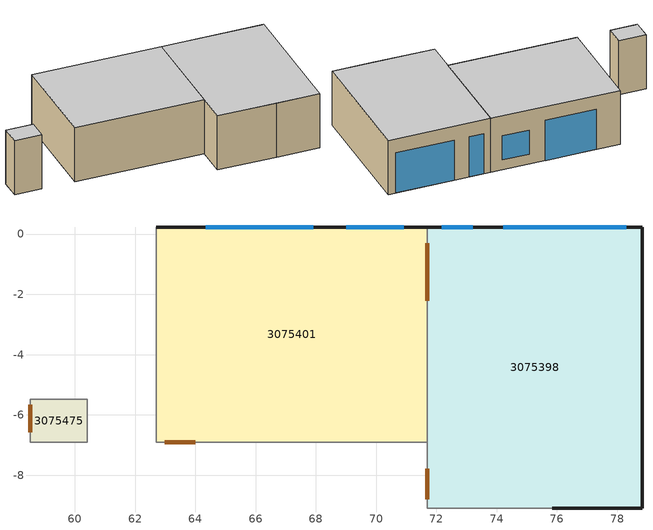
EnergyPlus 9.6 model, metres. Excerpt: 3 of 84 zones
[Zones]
3075401
 floor ground (7595720): 71.7,0.23 71.7,-6.9 62.7,-6.9 62.7,0.23 z46.64
 wall outside (7491882): 71.7,0.23 62.7,0.23 z46.64:50.68
 wall to 3075398 (7514533_Adjacent): 71.7,-6.9 71.7,0.23 z46.64:50.68
 wall to 3075364 (7515037): 62.7,-6.9 71.7,-6.9 z46.64:50.68
 wall to 3075375 (7515233): 62.7,0.23 62.7,-6.9 z46.64:50.68
 window (7537627): 67.92,0.23 64.35,0.23 z46.66:49.66
 window (7537741): 70.91,0.23 69.01,0.23 z47.4:49.2
 door inside (7559049): 71.7,-2.21 71.7,-0.3 z46.65:48.76
 door inside (7559370): 62.99,-6.9 64,-6.9 z46.65:48.76
 ceiling to 3075620 (7600772): 71.7,-6.9 71.7,0.23 62.7,0.23 62.7,-6.9 z50.68
3075398
 floor ground (7595720): 78.83,0.23 78.83,-9.09 71.7,-9.09 71.7,0.23 z46.64
 wall outside (7491699): 75.83,-9.09 78.83,-9.09 z46.64:50.68
 wall outside (7491806): 78.83,-9.09 78.83,0.23 z46.64:50.68
 wall outside (7491882): 78.83,0.23 71.7,0.23 z46.64:50.68
 wall to 3075364 (7514227): 71.7,-9.09 75.83,-9.09 z46.64:50.68
 wall to 3075364 (7514533): 71.7,-6.9 71.7,-9.09 z46.64:50.68
 window (7538308): 78.3,0.23 74.22,0.23 z46.66:49.66
 window (7538232): 73.2,0.23 72.18,0.23 z46.66:49.66
 door inside (7559431): 71.7,-7.79 71.7,-8.8 z46.65:48.76
 ceiling to 3075618 (7600772): 78.83,-9.09 78.83,0.23 71.7,0.23 71.7,-9.09 z50.68
3075475
 floor ground (7595720): 60.41,-5.49 60.41,-6.9 58.52,-6.9 58.52,-5.49 z46.64
 wall to 3075364 (7515393): 58.52,-6.9 60.41,-6.9 z46.64:50.68
 wall to 3075375 (7557749): 60.41,-6.9 60.41,-5.49 z46.64:50.68
 wall to 3075472 (7557750_Adjacent): 58.52,-5.49 58.52,-6.9 z46.64:50.68
 wall to 3075651 (7557751_Adjacent): 60.41,-5.49 58.52,-5.49 z46.64:50.68
 door inside (7558647): 58.52,-5.66 58.52,-6.57 z46.65:48.76
 ceiling to 3075660 (7600772): 60.41,-6.9 60.41,-5.49 58.52,-5.49 58.52,-6.9 z50.68
[Schedule:Compact]
3075338_L: Through: 08/31, For: AllDays, Until: 24:00, 0, Through: 09/01, For: AllDays, Until: 07:30, 0, Until: 08:00, 1, Until: 08:30, 1, Until: 09:00, 1, Until: 09:30, 1, Until: 10:00, 1, Until: 10:30, 1, Until: 11:00, 1, Until: 11:30, 0, Until: 12:00, 0, Until: 12:30, 1, Until: 13:00, 1, Until: 13:30, 1, Until: 14:00, 0, Until: 14:30, 1, Until: 15:00, 1, Until: 15:30, 1, Until: 16:00, 0, Until: 16:30, 0, Until: 17:00, 0, Until: 17:30, 0, Until: 24:00, 0, Through: 09/02, For: AllDays, Until: 07:30, 0, Until: 08:00, 1, Until: 08:30, 1, Until: 09:00, 1, Until: 09:30, 1, Until: 10:00, 1, Until: 10:30, 0, Until: 11:00, 0, Until: 11:30, 0, Until: 12:00, 0, Until: 12:30, 0, Until: 13:00, 0, Until: 13:30, 0, Until: 14:00, 1, Until: 14:30, 1, Until: 15:00, 1, Until: 15:30, 0, Until: 16:00, 0, Until: 16:30, 0, Until: 17:00, 1, Until: 17:30, 1, Until: 24:00, 0, Through: 09/03, For: AllDays, Until: 07:30, 0, Until: 08:00, 1, Until: 08:30, 1, Until: 09:00, 1, Until: 09:30, 0, Until: 10:00, 1, Until: 10:30, 1, Until: 11:00, 1, Until: 11:30, 1, Until: 12:00, 1, Until: 12:30, 1, Until: 13:00, 0, Until: 13:30, 1, Until: 14:00, 1, Until: 14:30, 1, Until: 15:00, 1, Until: 15:30, 1, Until: 16:00, 0, Until: 16:30, 0, Until: 17:00, 0, Until: 17:30, 0, Until: 24:00, 0, Through: 09/04, For: AllDays, Until: 07:30, 0, Until: 08:00, 1, Until: 08:30, 1, Until: 09:00, 1, Until: 09:30, 1, Until: 10:00, 1, Until: 10:30, 1, Until: 11:00, 0, Until: 11:30, 1, Until: 12:00, 1, Until: 12:30, 1, Until: 13:00, 1, Until: 13:30, 1, Until: 14:00, 1, Until: 14:30, 1, Until: 15:00, 0, Until: 15:30, 0, Until: 16:00, 0, Until: 16:30, 0, Until: 17:00, 0, Until: 17:30, 0, Until: 24:00, 0, Through: 09/05, For: AllDays, Until: 07:30, 0, Until: 08:00, 0, Until: 08:30, 0, Until: 09:00, 0, Until: 09:30, 0, Until: 10:00, 0, Until: 10:30, 0, Until: 11:00, 0, Until: 11:30, 0, Until: 12:00, 0, Until: 12:30, 0, Until: 13:00, 0, Until: 13:30, 0, Until: 14:00, 0, Until: 14:30, 0, Until: 15:00, 0, Until: 15:30, 0, Until: 16:00, 0, Until: 16:30, 0, Until: 17:00, 0, Until: 17:30, 0, Until: 24:00, 0, Through: 09/06, For: AllDays, Until: 07:30, 0, Until: 08:00, 0, Until: 08:30, 0, Until: 09:00, 0, Until: 09:30, 0, Until: 10:00, 0, Until: 10:30, 0, Until: 11:00, 0, Until: 11:30, 0, Until: 12:00, 0, Until: 12:30, 0, Until: 13:00, 0, Until: 13:30, 0, Until: 14:00, 0, Until: 14:30, 0, Until: 15:00, 0, Until: 15:30, 0, Until: 16:00, 0, Until: 16:30, 0, Until: 17:00, 0, Until: 17:30, 0, Until: 24:00, 0, Through: 09/07, For: AllDays, Until: 07:30, 0, Until: 08:00, 1, Until: 08:30, 1, Until: 09:00, 1, Until: 09:30, 1, Until: 10:00, 1, Until: 10:30, 0, Until: 11:00, 0, Until: 11:30, 1, Until: 12:00, 1, Until: 12:30, 1, Until: 13:00, 1, Until: 13:30, 1, Until: 14:00, 1, Until: 14:30, 1, Until: 15:00, 1, Until: 15:30, 1, Until: 16:00, 0, Until: 16:30, 0, Until: 17:00, 0, Until: 17:30, 0, Until: 24:00, 0, Through: 09/08, For: AllDays, Until: 07:30, 0, Until: 08:00, 1, Until: 08:30, 1, Until: 09:00, 1, Until: 09:30, 0, Until: 10:00, 1, Until: 10:30, 1, Until: 11:00, 1, Until: 11:30, 1, Until: 12:00, 0, Until: 12:30, 1, Until: 13:00, 1, Until: 13:30, 1, Until: 14:00, 0, Until: 14:30, 1, Until: 15:00, 1, Until: 15:30, 0, Until: 16:00, 0, Until: 16:30, 0, Until: 17:00, 0, Until: 17:30, 0, Until: 24:00, 0, Through: 09/09, For: AllDays, Until: 07:30, 0, Until: 08:00, 1, Until: 08:30, 1, Until: 09:00, 1, Until: 09:30, 0, Until: 10:00, 0, Until: 10:30, 1, Until: 11:00, 1, Until: 11:30, 1, Until: 12:00, 1, Until: 12:30, 0, Until: 13:00, 0, Until: 13:30, 1, Until: 14:00, 1, Until: 14:30, 0, Until: 15:00, 0, Until: 15:30, 0, Until: 16:00, 1, Until: 16:30, 1, Until: 17:00, 0, Until: 17:30, 0, Until: 24:00, 0, Through: 09/10, For: AllDays, Until: 07:30, 0, Until: 08:00, 0, Until: 08:30, 1, Until: 09:00, 1, Until: 09:30, 0, Until: 10:00, 0, Until: 10:30, 0, Until: 11:00, 0, Until: 11:30, 0, Until: 12:00, 0, Until: 12:30, 0, Until: 13:00, 0, Until: 13:30, 0, Until: 14:00, 0, Until: 14:30, 0, Until: 15:00, 0, Until: 15:30, 0, Until: 16:00, 0, Until: 16:30, 0, Until: 17:00, 0, Until: 17:30, 0, Until: 24:00, 0, Through: 09/11, For: AllDays, Until: 07:30, 0, Until: 08:00, 1, Until: 08:30, 1, Until: 09:00, 1, Until: 09:30, 0, Until: 10:00, 1, Until: 10:30, 1, Until: 11:00, 1, Until: 11:30, 0, Until: 12:00, 0, Until: 12:30, 1, Until: 13:00, 1, Until: 13:30, 0, Until: 14:00, 0, Until: 14:30, 0, Until: 15:00, 0, Until: 15:30, 0, Until: 16:00, 0, Until: 16:30, 0, Until: 17:00, 0, Until: 17:30, 0, Until: 24:00, 0, Through: 09/12, For: AllDays, Until: 07:30, 0, Until: 08:00, 0, Until: 08:30, 0, Until: 09:00, 0, Until: 09:30, 0, Until: 10:00, 0, Until: 10:30, 0, Until: 11:00, 0, Until: 11:30, 0, Until: 12:00, 0, Until: 12:30, 0, Until: 13:00, 0, Until: 13:30, 0, Until: 14:00, 0, Until: 14:30, 0, Until: 15:00, 0, Until: 15:30, 0, Until: 16:00, 0, Until: 16:30, 0, Until: 17:00, 0, Until: 17:30, 0, Until: 24:00, 0, Through: 09/13, For: AllDays, Until: 07:30, 0, Until: 08:00, 0, Until: 08:30, 0, Until: 09:00, 0, Until: 09:30, 0, Until: 10:00, 0, Until: 10:30, 0, Until: 11:00, 0, Until: 11:30, 0, Until: 12:00, 0, Until: 12:30, 0, Until: 13:00, 0, Until: 13:30, 0, Until: 14:00, 0, Until: 14:30, 0, Until: 15:00, 0, Until: 15:30, 0, Until: 16:00, 0, Until: 16:30, 0, Until: 17:00, 0, Until: 17:30, 0, Until: 24:00, 0, Through: 09/14, For: AllDays, Until: 07:30, 0, Until: 08:00, 1, Until: 08:30, 1, Until: 09:00, 1, Until: 09:30, 0, Until: 10:00, 0, Until: 10:30, 0, Until: 11:00, 0, Until: 11:30, 0, Until: 12:00, 0, Until: 12:30, 1, Until: 13:00, 1, Until: 13:30, 1, Until: 14:00, 1, Until: 14:30, 1, Until: 15:00, 1, Until: 15:30, 0, Until: 16:00, 0, Until: 16:30, 0, Until: 17:00, 1, Until: 17:30, 1, Until: 24:00, 0, Through: 09/15, For: AllDays, Until: 07:30, 0, Until: 08:00, 1, Until: 08:30, 1, Until: 09:00, 1, Until: 09:30, 1, Until: 10:00, 1, Until: 10:30, 1, Until: 11:00, 0, Until: 11:30, 0, Until: 12:00, 0, Until: 12:30, 0, Until: 13:00, 0, Until: 13:30, 1, Until: 14:00, 1, Until: 14:30, 1, Until: 15:00, 1, Until: 15:30, 0, Until: 16:00, 0, Until: 16:30, 0, Until: 17:00, 1, Until: 17:30, 1, Until: 24:00, 0, Through: 09/16, For: AllDays, Until: 07:30, 0, Until: 08:00, 1, Until: 08:30, 1, Until: 09:00, 1, Until: 09:30, 1, Until: 10:00, 0, Until: 10:30, 0, Until: 11:00, 0, Until: 11:30, 1, Until: 12:00, 1, Until: 12:30, 1, Until: 13:00, 1, Until: 13:30, 1, Until: 14:00, 1, Until: 14:30, 1, Until: 15:00, 0, Until: 15:30, 0, Until: 16:00, 0, Until: 16:30, 0, Until: 17:00, 0, Until: 17:30, 0, Until: 24:00, 0, Through: 09/17, For: AllDays, Until: 07:30, 0, Until: 08:00, 1, Until: 08:30, 1, Until: 09:00, 1, Until: 09:30, 1, Until: 10:00, 0, Until: 10:30, 0, Until: 11:00, 0, Until: 11:30, 1, Until: 12:00, 1, Until: 12:30, 1, Until: 13:00, 0, Until: 13:30, 0, Until: 14:00, 1, Until: 14:30, 1, Until: 15:00, 0, Until: 15:30, 0, Until: 16:00, 0, Until: 16:30, 0, Until: 17:00, 1, Until: 17:30, 1, Until: 24:00, 0, Through: 09/18, For: AllDays, Until: 07:30, 0, Until: 08:00, 1, Until: 08:30, 1, Until: 09:00, 1, Until: 09:30, 1, Until: 10:00, 1, Until: 10:30, 1, Until: 11:00, 1, Until: 11:30, 1, Until: 12:00, 0, Until: 12:30, 0, Until: 13:00, 0, Until: 13:30, 0, Until: 14:00, 0, Until: 14:30, 0, Until: 15:00, 0, Until: 15:30, 0, Until: 16:00, 0, Until: 16:30, 0, Until: 17:00, 1, Until: 17:30, 0, Until: 24:00, 0, Through: 09/19, For: AllDays, Until: 07:30, 0, Until: 08:00, 0, Until: 08:30, 0, Until: 09:00, 0, Until: 09:30, 0, Until: 10:00, 0, Until: 10:30, 0, Until: 11:00, 0, Until: 11:30, 0, Until: 12:00, 0, Until: 12:30, 0, Until: 13:00, 0, Until: 13:30, 0, Until: 14:00, 0, Until: 14:30, 0, Until: 15:00, 0, Until: 15:30, 0, Until: 16:00, 0, Until: 16:30, 0, Until: 17:00, 0, Until: 17:30, 0, Until: 24:00, 0, Through: 09/20, For: AllDays, Until: 07:30, 0, Until: 08:00, 0, Until: 08:30, 0, Until: 09:00, 0, Until: 09:30, 0, Until: 10:00, 0, Until: 10:30, 0, Until: 11:00, 0, Until: 11:30, 0, Until: 12:00, 0, Until: 12:30, 0, Until: 13:00, 0, Until: 13:30, 0, Until: 14:00, 0, Until: 14:30, 0, Until: 15:00, 0, Until: 15:30, 0, Until: 16:00, 0, Until: 16:30, 0, Until: 17:00, 0, Until: 17:30, 0, Until: 24:00, 0, Through: 09/21, For: AllDays, Until: 07:30, 0, Until: 08:00, 1, Until: 08:30, 1, Until: 09:00, 1, Until: 09:30, 1, Until: 10:00, 1, Until: 10:30, 1, Until: 11:00, 1, Until: 11:30, 0, Until: 12:00, 0, Until: 12:30, 1, Until: 13:00, 1, Until: 13:30, 0, Until: 14:00, 0, Until: 14:30, 0, Until: 15:00, 0, Until: 15:30, 0, Until: 16:00, 0, Until: 16:30, 0, Until: 17:00, 1, Until: 17:30, 1, Until: 24:00, 0, Through: 09/22, For: AllDays, Until: 07:30, 0, Until: 08:00, 1, Until: 08:30, 1, Until: 09:00, 1, Until: 09:30, 0, Until: 10:00, 0, Until: 10:30, 1, Until: 11:00, 1, Until: 11:30, 0, Until: 12:00, 0, Until: 12:30, 1, Until: 13:00, 1, Until: 13:30, 1, Until: 14:00, 0, Until: 14:30, 0, Until: 15:00, 0, Until: 15:30, 0, Until: 16:00, 0, Until: 16:30, 0, Until: 17:00, 1, Until: 17:30, 1, Until: 24:00, 0, Through: 09/23, For: AllDays, Until: 07:30, 0, Until: 08:00, 1, Until: 08:30, 1, Until: 09:00, 1, Until: 09:30, 1, Until: 10:00, 0, Until: 10:30, 1, Until: 11:00, 1, Until: 11:30, 0, Until: 12:00, 0, Until: 12:30, 1, Until: 13:00, 1, Until: 13:30, 1, Until: 14:00, 1, Until: 14:30, 0, Until: 15:00, 0, Until: 15:30, 0, Until: 16:00, 0, Until: 16:30, 0, Until: 17:00, 0, Until: 17:30, 0, Until: 24:00, 0, Through: 09/24, For: AllDays, Until: 07:30, 0, Until: 08:00, 1, Until: 08:30, 1, Until: 09:00, 1, Until: 09:30, 1, Until: 10:00, 1, Until: 10:30, 1, Until: 11:00, 1, Until: 11:30, 1, Until: 12:00, 0, Until: 12:30, 0, Until: 13:00, 0, Until: 13:30, 1, Until: 14:00, 1, Until: 14:30, 1, Until: 15:00, 0, Until: 15:30, 0, Until: 16:00, 0, Until: 16:30, 0, Until: 17:00, 0, Until: 17:30, 0, Until: 24:00, 0, Through: 09/25, For: AllDays, Until: 07:30, 0, Until: 08:00, 1, Until: 08:30, 1, Until: 09:00, 1, Until: 09:30, 1, Until: 10:00, 1, Until: 10:30, 1, Until: 11:00, 1, Until: 11:30, 0, Until: 12:00, 0, Until: 12:30, 1, Until: 13:00, 1, Until: 13:30, 1, Until: 14:00, 0, Until: 14:30, 0, Until: 15:00, 0, Until: 15:30, 0, Until: 16:00, 0, Until: 16:30, 0, Until: 17:00, 0, Until: 17:30, 0, Until: 24:00, 0, Through: 09/26, For: AllDays, Until: 07:30, 0, Until: 08:00, 0, Until: 08:30, 0, Until: 09:00, 0, Until: 09:30, 0, Until: 10:00, 0, Until: 10:30, 0, Until: 11:00, 0, Until: 11:30, 0, Until: 12:00, 0, Until: 12:30, 0, Until: 13:00, 0, Until: 13:30, 0, Until: 14:00, 0, Until: 14:30, 0, Until: 15:00, 0, Until: 15:30, 0, Until: 16:00, 0, Until: 16:30, 0, Until: 17:00, 0, Until: 17:30, 0, Until: 24:00, 0, Through: 09/27, For: AllDays, Until: 07:30, 0, Until: 08:00, 0, Until: 08:30, 0, Until: 09:00, 0, Until: 09:30, 0, Until: 10:00, 0, Until: 10:30, 0, Until: 11:00, 0, Until: 11:30, 0, Until: 12:00, 0, Until: 12:30, 0, Until: 13:00, 0, Until: 13:30, 0, Until: 14:00, 0, Until: 14:30, 0, Until: 15:00, 0, Until: 15:30, 0, Until: 16:00, 0, Until: 16:30, 0, Until: 17:00, 0, Until: 17:30, 0, Until: 24:00, 0, Through: 09/28, For: AllDays, Until: 07:30, 0, Until: 08:00, 1, Until: 08:30, 1, Until: 09:00, 1, Until: 09:30, 1, Until: 10:00, 1, Until: 10:30, 1, Until: 11:00, 1, Until: 11:30, 1, Until: 12:00, 1, Until: 12:30, 1, Until: 13:00, 1, Until: 13:30, 1, Until: 14:00, 1, Until: 14:30, 1, Until: 15:00, 1, Until: 15:30, 0, Until: 16:00, 0, Until: 16:30, 0, Until: 17:00, 0, Until: 17:30, 0, Until: 24:00, 0, Through: 09/29, For: AllDays, Until: 07:30, 0, Until: 08:00, 1, Until: 08:30, 1, Until: 09:00, 1, Until: 09:30, 0, Until: 10:00, 1, Until: 10:30, 1, Until: 11:00, 1, Until: 11:30, 1, Until: 12:00, 1, Until: 12:30, 0, Until: 13:00, 0, Until: 13:30, 0, Until: 14:00, 0, Until: 14:30, 0, Until: 15:00, 0, Until: 15:30, 0, Until: 16:00, 0, Until: 16:30, 1, Until: 17:00, 1, Until: 17:30, 0, Until: 24:00, 0, Through: 09/30, For: AllDays, Until: 07:30, 0, Until: 08:00, 1, Until: 08:30, 1, Until: 09:00, 1, Until: 09:30, 0, Until: 10:00, 1, Until: 10:30, 1, Until: 11:00, 1, Until: 11:30, 1, Until: 12:00, 0, Until: 12:30, 1, Until: 13:00, 1, Until: 13:30, 1, Until: 14:00, 1, Until: 14:30, 1, Until: 15:00, 1, Until: 15:30, 1, Until: 16:00, 1, Until: 16:30, 1, Until: 17:00, 1, Until: 17:30, 1, Until: 24:00, 0, Through: 12/31, For: AllDays, Until: 24:00, 0
3075341_NORM: Through: 08/31, For: AllDays, Until: 24:00, 0, Through: 09/01, For: AllDays, Until: 07:30, 0, Until: 08:00, 0.5, Until: 08:30, 1, Until: 09:00, 1, Until: 09:30, 1, Until: 10:00, 0.6, Until: 10:30, 0.6, Until: 11:00, 0, Until: 11:30, 0.7, Until: 12:00, 0.7, Until: 12:30, 0, Until: 13:00, 0.8, Until: 13:30, 0.8, Until: 14:00, 0, Until: 14:30, 0, Until: 15:00, 0, Until: 15:30, 0, Until: 16:00, 0, Until: 16:30, 0, Until: 17:00, 0.1, Until: 17:30, 0, Until: 24:00, 0, Through: 09/02, For: AllDays, Until: 07:30, 0, Until: 08:00, 0.2, Until: 08:30, 0.4, Until: 09:00, 0.4, Until: 09:30, 0.4, Until: 10:00, 0, Until: 10:30, 0, Until: 11:00, 0, Until: 11:30, 0, Until: 12:00, 1, Until: 12:30, 1, Until: 13:00, 1, Until: 13:30, 1, Until: 14:00, 0, Until: 14:30, 0, Until: 15:00, 0, Until: 15:30, 0, Until: 16:00, 0, Until: 16:30, 0, Until: 17:00, 0, Until: 17:30, 0, Until: 24:00, 0, Through: 09/03, For: AllDays, Until: 07:30, 0, Until: 08:00, 0, Until: 08:30, 0, Until: 09:00, 0.1, Until: 09:30, 0.1, Until: 10:00, 0, Until: 10:30, 1, Until: 11:00, 1, Until: 11:30, 0.4, Until: 12:00, 0.4, Until: 12:30, 0.4, Until: 13:00, 0.4, Until: 13:30, 0.4, Until: 14:00, 0.5, Until: 14:30, 0.5, Until: 15:00, 0.1, Until: 15:30, 0.1, Until: 16:00, 0, Until: 16:30, 0, Until: 17:00, 0, Until: 17:30, 0, Until: 24:00, 0, Through: 09/04, For: AllDays, Until: 07:30, 0, Until: 08:00, 0, Until: 08:30, 0, Until: 09:00, 0, Until: 09:30, 1, Until: 10:00, 1, Until: 10:30, 1, Until: 11:00, 1, Until: 11:30, 0, Until: 12:00, 0.1, Until: 12:30, 0.1, Until: 13:00, 0.3, Until: 13:30, 0.3, Until: 14:00, 0.3, Until: 14:30, 0, Until: 15:00, 0, Until: 15:30, 0, Until: 16:00, 0, Until: 16:30, 0, Until: 17:00, 0, Until: 17:30, 0, Until: 24:00, 0, Through: 09/05, For: AllDays, Until: 07:30, 0, Until: 08:00, 0, Until: 08:30, 0, Until: 09:00, 0, Until: 09:30, 0, Until: 10:00, 0, Until: 10:30, 0, Until: 11:00, 0, Until: 11:30, 0, Until: 12:00, 0, Until: 12:30, 0, Until: 13:00, 0, Until: 13:30, 0, Until: 14:00, 0, Until: 14:30, 0, Until: 15:00, 0, Until: 15:30, 0, Until: 16:00, 0, Until: 16:30, 0, Until: 17:00, 0, Until: 17:30, 0, Until: 24:00, 0, Through: 09/06, For: AllDays, Until: 07:30, 0, Until: 08:00, 0, Until: 08:30, 0, Until: 09:00, 0, Until: 09:30, 0, Until: 10:00, 0, Until: 10:30, 0, Until: 11:00, 0, Until: 11:30, 0, Until: 12:00, 0, Until: 12:30, 0, Until: 13:00, 0, Until: 13:30, 0, Until: 14:00, 0, Until: 14:30, 0, Until: 15:00, 0, Until: 15:30, 0, Until: 16:00, 0, Until: 16:30, 0, Until: 17:00, 0, Until: 17:30, 0, Until: 24:00, 0, Through: 09/07, For: AllDays, Until: 07:30, 0, Until: 08:00, 0.1, Until: 08:30, 0.2, Until: 09:00, 0.2, Until: 09:30, 0.2, Until: 10:00, 0.2, Until: 10:30, 0.2, Until: 11:00, 0.2, Until: 11:30, 0.1, Until: 12:00, 0.1, Until: 12:30, 0, Until: 13:00, 0.1, Until: 13:30, 0.1, Until: 14:00, 1, Until: 14:30, 1, Until: 15:00, 0, Until: 15:30, 0, Until: 16:00, 0, Until: 16:30, 0, Until: 17:00, 0, Until: 17:30, 0, Until: 24:00, 0, Through: 09/08, For: AllDays, Until: 07:30, 0, Until: 08:00, 0.3, Until: 08:30, 0.5, Until: 09:00, 0.5, Until: 09:30, 0.1, Until: 10:00, 0.1, Until: 10:30, 1, Until: 11:00, 1, Until: 11:30, 0.6, Until: 12:00, 0.6, Until: 12:30, 0.6, Until: 13:00, 0, Until: 13:30, 0, Until: 14:00, 0.4, Until: 14:30, 0.4, Until: 15:00, 0.4, Until: 15:30, 0, Until: 16:00, 0.1, Until: 16:30, 0.1, Until: 17:00, 0.1, Until: 17:30, 0, Until: 24:00, 0, Through: 09/09, For: AllDays, Until: 07:30, 0, Until: 08:00, 0.4, Until: 08:30, 0.8, Until: 09:00, 0.8, Until: 09:30, 0.8, Until: 10:00, 0.8, Until: 10:30, 0.8, Until: 11:00, 0.7, Until: 11:30, 0.7, Until: 12:00, 0.7, Until: 12:30, 0.7, Until: 13:00, 0.7, Until: 13:30, 0.7, Until: 14:00, 0.7, Until: 14:30, 0.7, Until: 15:00, 0.7, Until: 15:30, 0.7, Until: 16:00, 0, Until: 16:30, 1, Until: 17:00, 1, Until: 17:30, 0.5, Until: 24:00, 0, Through: 09/10, For: AllDays, Until: 07:30, 0, Until: 08:00, 0, Until: 08:30, 0, Until: 09:00, 0, Until: 09:30, 0.2, Until: 10:00, 0.2, Until: 10:30, 0.2, Until: 11:00, 0.2, Until: 11:30, 0, Until: 12:00, 0.5, Until: 12:30, 0.5, Until: 13:00, 0.5, Until: 13:30, 0.5, Until: 14:00, 0.5, Until: 14:30, 0.5, Until: 15:00, 1, Until: 15:30, 1, Until: 16:00, 0.9, Until: 16:30, 0.9, Until: 17:00, 0, Until: 17:30, 0, Until: 24:00, 0, Through: 09/11, For: AllDays, Until: 07:30, 0, Until: 08:00, 0, Until: 08:30, 0, Until: 09:00, 1, Until: 09:30, 1, Until: 10:00, 1, Until: 10:30, 0, Until: 11:00, 0, Until: 11:30, 0, Until: 12:00, 0, Until: 12:30, 0, Until: 13:00, 0, Until: 13:30, 0.5, Until: 14:00, 0.5, Until: 14:30, 0, Until: 15:00, 0, Until: 15:30, 0, Until: 16:00, 0, Until: 16:30, 0, Until: 17:00, 0, Until: 17:30, 0, Until: 24:00, 0, Through: 09/12, For: AllDays, Until: 07:30, 0, Until: 08:00, 0, Until: 08:30, 0, Until: 09:00, 0, Until: 09:30, 0, Until: 10:00, 0, Until: 10:30, 0, Until: 11:00, 0, Until: 11:30, 0, Until: 12:00, 0, Until: 12:30, 0, Until: 13:00, 0, Until: 13:30, 0, Until: 14:00, 0, Until: 14:30, 0, Until: 15:00, 0, Until: 15:30, 0, Until: 16:00, 0, Until: 16:30, 0, Until: 17:00, 0, Until: 17:30, 0, Until: 24:00, 0, Through: 09/13, For: AllDays, Until: 07:30, 0, Until: 08:00, 0, Until: 08:30, 0, Until: 09:00, 0, Until: 09:30, 0, Until: 10:00, 0, Until: 10:30, 0, Until: 11:00, 0, Until: 11:30, 0, Until: 12:00, 0, Until: 12:30, 0, Until: 13:00, 0, Until: 13:30, 0, Until: 14:00, 0, Until: 14:30, 0, Until: 15:00, 0, Until: 15:30, 0, Until: 16:00, 0, Until: 16:30, 0, Until: 17:00, 0, Until: 17:30, 0, Until: 24:00, 0, Through: 09/14, For: AllDays, Until: 07:30, 0, Until: 08:00, 0.3, Until: 08:30, 0.5, Until: 09:00, 0.5, Until: 09:30, 1, Until: 10:00, 1, Until: 10:30, 1, Until: 11:00, 0.1, Until: 11:30, 0.1, Until: 12:00, 0, Until: 12:30, 0.8, Until: 13:00, 0.8, Until: 13:30, 0.8, Until: 14:00, 0, Until: 14:30, 0.8, Until: 15:00, 0.8, Until: 15:30, 0.2, Until: 16:00, 0.2, Until: 16:30, 0, Until: 17:00, 0, Until: 17:30, 0, Until: 24:00, 0, Through: 09/15, For: AllDays, Until: 07:30, 0, Until: 08:00, 0.5, Until: 08:30, 1, Until: 09:00, 1, Until: 09:30, 0, Until: 10:00, 0, Until: 10:30, 0.3, Until: 11:00, 0.3, Until: 11:30, 0.3, Until: 12:00, 0.3, Until: 12:30, 0.3, Until: 13:00, 0.3, Until: 13:30, 0.3, Until: 14:00, 0.3, Until: 14:30, 0, Until: 15:00, 0, Until: 15:30, 0.2, Until: 16:00, 0.2, Until: 16:30, 0, Until: 17:00, 0, Until: 17:30, 0, Until: 24:00, 0, Through: 09/16, For: AllDays, Until: 07:30, 0, Until: 08:00, 0, Until: 08:30, 0.1, Until: 09:00, 0.1, Until: 09:30, 0.2, Until: 10:00, 0.2, Until: 10:30, 0.2, Until: 11:00, 0.2, Until: 11:30, 0.2, Until: 12:00, 0.2, Until: 12:30, 0, Until: 13:00, 0, Until: 13:30, 1, Until: 14:00, 1, Until: 14:30, 0.2, Until: 15:00, 0.2, Until: 15:30, 0.2, Until: 16:00, 0, Until: 16:30, 0, Until: 17:00, 0, Until: 17:30, 0, Until: 24:00, 0, Through: 09/17, For: AllDays, Until: 07:30, 0, Until: 08:00, 0.2, Until: 08:30, 0.4, Until: 09:00, 0.4, Until: 09:30, 0, Until: 10:00, 1, Until: 10:30, 1, Until: 11:00, 0.7, Until: 11:30, 0.7, Until: 12:00, 0, Until: 12:30, 0, Until: 13:00, 0, Until: 13:30, 0, Until: 14:00, 0.4, Until: 14:30, 0.4, Until: 15:00, 0.4, Until: 15:30, 0.2, Until: 16:00, 0.2, Until: 16:30, 0, Until: 17:00, 0, Until: 17:30, 0, Until: 24:00, 0, Through: 09/18, For: AllDays, Until: 07:30, 0, Until: 08:00, 0.1, Until: 08:30, 0.2, Until: 09:00, 0.2, Until: 09:30, 0.4, Until: 10:00, 0.4, Until: 10:30, 0, Until: 11:00, 0, Until: 11:30, 1, Until: 12:00, 1, Until: 12:30, 0, Until: 13:00, 0.2, Until: 13:30, 0.2, Until: 14:00, 0.2, Until: 14:30, 0, Until: 15:00, 0, Until: 15:30, 0, Until: 16:00, 0, Until: 16:30, 0, Until: 17:00, 0, Until: 17:30, 0, Until: 24:00, 0, Through: 09/19, For: AllDays, Until: 07:30, 0, Until: 08:00, 0, Until: 08:30, 0, Until: 09:00, 0, Until: 09:30, 0, Until: 10:00, 0, Until: 10:30, 0, Until: 11:00, 0, Until: 11:30, 0, Until: 12:00, 0, Until: 12:30, 0, Until: 13:00, 0, Until: 13:30, 0, Until: 14:00, 0, Until: 14:30, 0, Until: 15:00, 0, Until: 15:30, 0, Until: 16:00, 0, Until: 16:30, 0, Until: 17:00, 0, Until: 17:30, 0, Until: 24:00, 0, Through: 09/20, For: AllDays, Until: 07:30, 0, Until: 08:00, 0, Until: 08:30, 0, Until: 09:00, 0, Until: 09:30, 0, Until: 10:00, 0, Until: 10:30, 0, Until: 11:00, 0, Until: 11:30, 0, Until: 12:00, 0, Until: 12:30, 0, Until: 13:00, 0, Until: 13:30, 0, Until: 14:00, 0, Until: 14:30, 0, Until: 15:00, 0, Until: 15:30, 0, Until: 16:00, 0, Until: 16:30, 0, Until: 17:00, 0, Until: 17:30, 0, Until: 24:00, 0, Through: 09/21, For: AllDays, Until: 07:30, 0, Until: 08:00, 0.3, Until: 08:30, 0.7, Until: 09:00, 0.7, Until: 09:30, 0, Until: 10:00, 0.5, Until: 10:30, 0.5, Until: 11:00, 0.5, Until: 11:30, 0.5, Until: 12:00, 0, Until: 12:30, 0, Until: 13:00, 1, Until: 13:30, 1, Until: 14:00, 1, Until: 14:30, 0.8, Until: 15:00, 0.8, Until: 15:30, 0.7, Until: 16:00, 0.7, Until: 16:30, 0, Until: 17:00, 0, Until: 17:30, 0, Until: 24:00, 0, Through: 09/22, For: AllDays, Until: 07:30, 0, Until: 08:00, 0, Until: 08:30, 0, Until: 09:00, 0, Until: 09:30, 0, Until: 10:00, 0, Until: 10:30, 0, Until: 11:00, 0, Until: 11:30, 0, Until: 12:00, 0, Until: 12:30, 0, Until: 13:00, 0, Until: 13:30, 0, Until: 14:00, 0, Until: 14:30, 0, Until: 15:00, 0, Until: 15:30, 0, Until: 16:00, 0, Until: 16:30, 0, Until: 17:00, 0, Until: 17:30, 0, Until: 24:00, 0, Through: 09/23, For: AllDays, Until: 07:30, 0, Until: 08:00, 0.5, Until: 08:30, 1, Until: 09:00, 1, Until: 09:30, 0, Until: 10:00, 0, Until: 10:30, 0, Until: 11:00, 0, Until: 11:30, 0.6, Until: 12:00, 0.6, Until: 12:30, 0, Until: 13:00, 0, Until: 13:30, 0, Until: 14:00, 0.8, Until: 14:30, 0.8, Until: 15:00, 0.8, Until: 15:30, 0.6, Until: 16:00, 0.6, Until: 16:30, 0, Until: 17:00, 0.1, Until: 17:30, 0, Until: 24:00, 0, Through: 09/24, For: AllDays, Until: 07:30, 0, Until: 08:00, 0.3, Until: 08:30, 0.5, Until: 09:00, 0.5, Until: 09:30, 0.2, Until: 10:00, 0.2, Until: 10:30, 1, Until: 11:00, 1, Until: 11:30, 0, Until: 12:00, 0, Until: 12:30, 0, Until: 13:00, 0, Until: 13:30, 0, Until: 14:00, 0, Until: 14:30, 0, Until: 15:00, 0, Until: 15:30, 0, Until: 16:00, 0, Until: 16:30, 0.1, Until: 17:00, 0.1, Until: 17:30, 0, Until: 24:00, 0, Through: 09/25, For: AllDays, Until: 07:30, 0, Until: 08:00, 0.4, Until: 08:30, 0.8, Until: 09:00, 0.8, Until: 09:30, 0.8, Until: 10:00, 0, Until: 10:30, 0, Until: 11:00, 1, Until: 11:30, 1, Until: 12:00, 1, Until: 12:30, 0, Until: 13:00, 0, Until: 13:30, 0, Until: 14:00, 0.7, Until: 14:30, 0.7, Until: 15:00, 0.7, Until: 15:30, 0, Until: 16:00, 0, Until: 16:30, 0, Until: 17:00, 0, Until: 17:30, 0, Until: 24:00, 0, Through: 09/26, For: AllDays, Until: 07:30, 0, Until: 08:00, 0, Until: 08:30, 0, Until: 09:00, 0, Until: 09:30, 0, Until: 10:00, 0, Until: 10:30, 0, Until: 11:00, 0, Until: 11:30, 0, Until: 12:00, 0, Until: 12:30, 0, Until: 13:00, 0, Until: 13:30, 0, Until: 14:00, 0, Until: 14:30, 0, Until: 15:00, 0, Until: 15:30, 0, Until: 16:00, 0, Until: 16:30, 0, Until: 17:00, 0, Until: 17:30, 0, Until: 24:00, 0, Through: 09/27, For: AllDays, Until: 07:30, 0, Until: 08:00, 0, Until: 08:30, 0, Until: 09:00, 0, Until: 09:30, 0, Until: 10:00, 0, Until: 10:30, 0, Until: 11:00, 0, Until: 11:30, 0, Until: 12:00, 0, Until: 12:30, 0, Until: 13:00, 0, Until: 13:30, 0, Until: 14:00, 0, Until: 14:30, 0, Until: 15:00, 0, Until: 15:30, 0, Until: 16:00, 0, Until: 16:30, 0, Until: 17:00, 0, Until: 17:30, 0, Until: 24:00, 0, Through: 09/28, For: AllDays, Until: 07:30, 0, Until: 08:00, 0.2, Until: 08:30, 0.4, Until: 09:00, 0.4, Until: 09:30, 0.4, Until: 10:00, 0.8, Until: 10:30, 0.8, Until: 11:00, 0.8, Until: 11:30, 0, Until: 12:00, 0, Until: 12:30, 0, Until: 13:00, 1, Until: 13:30, 1, Until: 14:00, 0.1, Until: 14:30, 0.1, Until: 15:00, 0, Until: 15:30, 0, Until: 16:00, 0, Until: 16:30, 0, Until: 17:00, 0, Until: 17:30, 0, Until: 24:00, 0, Through: 09/29, For: AllDays, Until: 07:30, 0, Until: 08:00, 0.1, Until: 08:30, 0.3, Until: 09:00, 0.3, Until: 09:30, 0.3, Until: 10:00, 0.5, Until: 10:30, 0.5, Until: 11:00, 0, Until: 11:30, 0, Until: 12:00, 0.5, Until: 12:30, 0.5, Until: 13:00, 0, Until: 13:30, 0, Until: 14:00, 0, Until: 14:30, 1, Until: 15:00, 1, Until: 15:30, 0, Until: 16:00, 0, Until: 16:30, 0, Until: 17:00, 0, Until: 17:30, 0, Until: 24:00, 0, Through: 09/30, For: AllDays, Until: 07:30, 0, Until: 08:00, 0, Until: 08:30, 0, Until: 09:00, 0, Until: 09:30, 0, Until: 10:00, 0, Until: 10:30, 0, Until: 11:00, 0, Until: 11:30, 0, Until: 12:00, 0, Until: 12:30, 0, Until: 13:00, 0, Until: 13:30, 0, Until: 14:00, 0, Until: 14:30, 0, Until: 15:00, 0, Until: 15:30, 0, Until: 16:00, 0, Until: 16:30, 0, Until: 17:00, 0, Until: 17:30, 0, Until: 24:00, 0, Through: 12/31, For: AllDays, Until: 24:00, 0
3075341_L: Through: 08/31, For: AllDays, Until: 24:00, 0, Through: 09/01, For: AllDays, Until: 07:30, 0, Until: 08:00, 1, Until: 08:30, 1, Until: 09:00, 1, Until: 09:30, 1, Until: 10:00, 1, Until: 10:30, 1, Until: 11:00, 0, Until: 11:30, 1, Until: 12:00, 1, Until: 12:30, 0, Until: 13:00, 1, Until: 13:30, 1, Until: 14:00, 0, Until: 14:30, 0, Until: 15:00, 0, Until: 15:30, 0, Until: 16:00, 0, Until: 16:30, 0, Until: 17:00, 1, Until: 17:30, 0, Until: 24:00, 0, Through: 09/02, For: AllDays, Until: 07:30, 0, Until: 08:00, 1, Until: 08:30, 1, Until: 09:00, 1, Until: 09:30, 1, Until: 10:00, 0, Until: 10:30, 0, Until: 11:00, 0, Until: 11:30, 0, Until: 12:00, 1, Until: 12:30, 1, Until: 13:00, 1, Until: 13:30, 1, Until: 14:00, 0, Until: 14:30, 0, Until: 15:00, 0, Until: 15:30, 0, Until: 16:00, 0, Until: 16:30, 0, Until: 17:00, 0, Until: 17:30, 0, Until: 24:00, 0, Through: 09/03, For: AllDays, Until: 07:30, 0, Until: 08:00, 0, Until: 08:30, 0, Until: 09:00, 1, Until: 09:30, 1, Until: 10:00, 0, Until: 10:30, 1, Until: 11:00, 1, Until: 11:30, 1, Until: 12:00, 1, Until: 12:30, 1, Until: 13:00, 1, Until: 13:30, 1, Until: 14:00, 1, Until: 14:30, 1, Until: 15:00, 1, Until: 15:30, 1, Until: 16:00, 0, Until: 16:30, 0, Until: 17:00, 0, Until: 17:30, 0, Until: 24:00, 0, Through: 09/04, For: AllDays, Until: 07:30, 0, Until: 08:00, 0, Until: 08:30, 0, Until: 09:00, 0, Until: 09:30, 1, Until: 10:00, 1, Until: 10:30, 1, Until: 11:00, 1, Until: 11:30, 0, Until: 12:00, 1, Until: 12:30, 1, Until: 13:00, 1, Until: 13:30, 1, Until: 14:00, 1, Until: 14:30, 0, Until: 15:00, 0, Until: 15:30, 0, Until: 16:00, 0, Until: 16:30, 0, Until: 17:00, 0, Until: 17:30, 0, Until: 24:00, 0, Through: 09/05, For: AllDays, Until: 07:30, 0, Until: 08:00, 0, Until: 08:30, 0, Until: 09:00, 0, Until: 09:30, 0, Until: 10:00, 0, Until: 10:30, 0, Until: 11:00, 0, Until: 11:30, 0, Until: 12:00, 0, Until: 12:30, 0, Until: 13:00, 0, Until: 13:30, 0, Until: 14:00, 0, Until: 14:30, 0, Until: 15:00, 0, Until: 15:30, 0, Until: 16:00, 0, Until: 16:30, 0, Until: 17:00, 0, Until: 17:30, 0, Until: 24:00, 0, Through: 09/06, For: AllDays, Until: 07:30, 0, Until: 08:00, 0, Until: 08:30, 0, Until: 09:00, 0, Until: 09:30, 0, Until: 10:00, 0, Until: 10:30, 0, Until: 11:00, 0, Until: 11:30, 0, Until: 12:00, 0, Until: 12:30, 0, Until: 13:00, 0, Until: 13:30, 0, Until: 14:00, 0, Until: 14:30, 0, Until: 15:00, 0, Until: 15:30, 0, Until: 16:00, 0, Until: 16:30, 0, Until: 17:00, 0, Until: 17:30, 0, Until: 24:00, 0, Through: 09/07, For: AllDays, Until: 07:30, 0, Until: 08:00, 1, Until: 08:30, 1, Until: 09:00, 1, Until: 09:30, 1, Until: 10:00, 1, Until: 10:30, 1, Until: 11:00, 1, Until: 11:30, 1, Until: 12:00, 1, Until: 12:30, 0, Until: 13:00, 1, Until: 13:30, 1, Until: 14:00, 1, Until: 14:30, 1, Until: 15:00, 0, Until: 15:30, 0, Until: 16:00, 0, Until: 16:30, 0, Until: 17:00, 0, Until: 17:30, 0, Until: 24:00, 0, Through: 09/08, For: AllDays, Until: 07:30, 0, Until: 08:00, 1, Until: 08:30, 1, Until: 09:00, 1, Until: 09:30, 1, Until: 10:00, 1, Until: 10:30, 1, Until: 11:00, 1, Until: 11:30, 1, Until: 12:00, 1, Until: 12:30, 1, Until: 13:00, 0, Until: 13:30, 0, Until: 14:00, 1, Until: 14:30, 1, Until: 15:00, 1, Until: 15:30, 0, Until: 16:00, 1, Until: 16:30, 1, Until: 17:00, 1, Until: 17:30, 0, Until: 24:00, 0, Through: 09/09, For: AllDays, Until: 07:30, 0, Until: 08:00, 1, Until: 08:30, 1, Until: 09:00, 1, Until: 09:30, 1, Until: 10:00, 1, Until: 10:30, 1, Until: 11:00, 1, Until: 11:30, 1, Until: 12:00, 1, Until: 12:30, 1, Until: 13:00, 1, Until: 13:30, 1, Until: 14:00, 1, Until: 14:30, 1, Until: 15:00, 1, Until: 15:30, 1, Until: 16:00, 0, Until: 16:30, 1, Until: 17:00, 1, Until: 17:30, 1, Until: 24:00, 0, Through: 09/10, For: AllDays, Until: 07:30, 0, Until: 08:00, 0, Until: 08:30, 0, Until: 09:00, 0, Until: 09:30, 1, Until: 10:00, 1, Until: 10:30, 1, Until: 11:00, 1, Until: 11:30, 0, Until: 12:00, 1, Until: 12:30, 1, Until: 13:00, 1, Until: 13:30, 1, Until: 14:00, 1, Until: 14:30, 1, Until: 15:00, 1, Until: 15:30, 1, Until: 16:00, 1, Until: 16:30, 1, Until: 17:00, 0, Until: 17:30, 0, Until: 24:00, 0, Through: 09/11, For: AllDays, Until: 07:30, 0, Until: 08:00, 0, Until: 08:30, 0, Until: 09:00, 1, Until: 09:30, 1, Until: 10:00, 1, Until: 10:30, 0, Until: 11:00, 0, Until: 11:30, 0, Until: 12:00, 0, Until: 12:30, 0, Until: 13:00, 0, Until: 13:30, 1, Until: 14:00, 1, Until: 14:30, 0, Until: 15:00, 0, Until: 15:30, 0, Until: 16:00, 0, Until: 16:30, 0, Until: 17:00, 0, Until: 17:30, 0, Until: 24:00, 0, Through: 09/12, For: AllDays, Until: 07:30, 0, Until: 08:00, 0, Until: 08:30, 0, Until: 09:00, 0, Until: 09:30, 0, Until: 10:00, 0, Until: 10:30, 0, Until: 11:00, 0, Until: 11:30, 0, Until: 12:00, 0, Until: 12:30, 0, Until: 13:00, 0, Until: 13:30, 0, Until: 14:00, 0, Until: 14:30, 0, Until: 15:00, 0, Until: 15:30, 0, Until: 16:00, 0, Until: 16:30, 0, Until: 17:00, 0, Until: 17:30, 0, Until: 24:00, 0, Through: 09/13, For: AllDays, Until: 07:30, 0, Until: 08:00, 0, Until: 08:30, 0, Until: 09:00, 0, Until: 09:30, 0, Until: 10:00, 0, Until: 10:30, 0, Until: 11:00, 0, Until: 11:30, 0, Until: 12:00, 0, Until: 12:30, 0, Until: 13:00, 0, Until: 13:30, 0, Until: 14:00, 0, Until: 14:30, 0, Until: 15:00, 0, Until: 15:30, 0, Until: 16:00, 0, Until: 16:30, 0, Until: 17:00, 0, Until: 17:30, 0, Until: 24:00, 0, Through: 09/14, For: AllDays, Until: 07:30, 0, Until: 08:00, 1, Until: 08:30, 1, Until: 09:00, 1, Until: 09:30, 1, Until: 10:00, 1, Until: 10:30, 1, Until: 11:00, 1, Until: 11:30, 1, Until: 12:00, 0, Until: 12:30, 1, Until: 13:00, 1, Until: 13:30, 1, Until: 14:00, 0, Until: 14:30, 1, Until: 15:00, 1, Until: 15:30, 1, Until: 16:00, 1, Until: 16:30, 0, Until: 17:00, 0, Until: 17:30, 0, Until: 24:00, 0, Through: 09/15, For: AllDays, Until: 07:30, 0, Until: 08:00, 1, Until: 08:30, 1, Until: 09:00, 1, Until: 09:30, 0, Until: 10:00, 0, Until: 10:30, 1, Until: 11:00, 1, Until: 11:30, 1, Until: 12:00, 1, Until: 12:30, 1, Until: 13:00, 1, Until: 13:30, 1, Until: 14:00, 1, Until: 14:30, 0, Until: 15:00, 0, Until: 15:30, 1, Until: 16:00, 1, Until: 16:30, 0, Until: 17:00, 0, Until: 17:30, 0, Until: 24:00, 0, Through: 09/16, For: AllDays, Until: 07:30, 0, Until: 08:00, 0, Until: 08:30, 1, Until: 09:00, 1, Until: 09:30, 1, Until: 10:00, 1, Until: 10:30, 1, Until: 11:00, 1, Until: 11:30, 1, Until: 12:00, 1, Until: 12:30, 0, Until: 13:00, 0, Until: 13:30, 1, Until: 14:00, 1, Until: 14:30, 1, Until: 15:00, 1, Until: 15:30, 1, Until: 16:00, 0, Until: 16:30, 0, Until: 17:00, 0, Until: 17:30, 0, Until: 24:00, 0, Through: 09/17, For: AllDays, Until: 07:30, 0, Until: 08:00, 1, Until: 08:30, 1, Until: 09:00, 1, Until: 09:30, 0, Until: 10:00, 1, Until: 10:30, 1, Until: 11:00, 1, Until: 11:30, 1, Until: 12:00, 0, Until: 12:30, 0, Until: 13:00, 0, Until: 13:30, 0, Until: 14:00, 1, Until: 14:30, 1, Until: 15:00, 1, Until: 15:30, 1, Until: 16:00, 1, Until: 16:30, 0, Until: 17:00, 0, Until: 17:30, 0, Until: 24:00, 0, Through: 09/18, For: AllDays, Until: 07:30, 0, Until: 08:00, 1, Until: 08:30, 1, Until: 09:00, 1, Until: 09:30, 1, Until: 10:00, 1, Until: 10:30, 0, Until: 11:00, 0, Until: 11:30, 1, Until: 12:00, 1, Until: 12:30, 0, Until: 13:00, 1, Until: 13:30, 1, Until: 14:00, 1, Until: 14:30, 0, Until: 15:00, 0, Until: 15:30, 0, Until: 16:00, 0, Until: 16:30, 0, Until: 17:00, 0, Until: 17:30, 0, Until: 24:00, 0, Through: 09/19, For: AllDays, Until: 07:30, 0, Until: 08:00, 0, Until: 08:30, 0, Until: 09:00, 0, Until: 09:30, 0, Until: 10:00, 0, Until: 10:30, 0, Until: 11:00, 0, Until: 11:30, 0, Until: 12:00, 0, Until: 12:30, 0, Until: 13:00, 0, Until: 13:30, 0, Until: 14:00, 0, Until: 14:30, 0, Until: 15:00, 0, Until: 15:30, 0, Until: 16:00, 0, Until: 16:30, 0, Until: 17:00, 0, Until: 17:30, 0, Until: 24:00, 0, Through: 09/20, For: AllDays, Until: 07:30, 0, Until: 08:00, 0, Until: 08:30, 0, Until: 09:00, 0, Until: 09:30, 0, Until: 10:00, 0, Until: 10:30, 0, Until: 11:00, 0, Until: 11:30, 0, Until: 12:00, 0, Until: 12:30, 0, Until: 13:00, 0, Until: 13:30, 0, Until: 14:00, 0, Until: 14:30, 0, Until: 15:00, 0, Until: 15:30, 0, Until: 16:00, 0, Until: 16:30, 0, Until: 17:00, 0, Until: 17:30, 0, Until: 24:00, 0, Through: 09/21, For: AllDays, Until: 07:30, 0, Until: 08:00, 1, Until: 08:30, 1, Until: 09:00, 1, Until: 09:30, 0, Until: 10:00, 1, Until: 10:30, 1, Until: 11:00, 1, Until: 11:30, 1, Until: 12:00, 0, Until: 12:30, 0, Until: 13:00, 1, Until: 13:30, 1, Until: 14:00, 1, Until: 14:30, 1, Until: 15:00, 1, Until: 15:30, 1, Until: 16:00, 1, Until: 16:30, 0, Until: 17:00, 0, Until: 17:30, 0, Until: 24:00, 0, Through: 09/22, For: AllDays, Until: 07:30, 0, Until: 08:00, 0, Until: 08:30, 0, Until: 09:00, 0, Until: 09:30, 0, Until: 10:00, 0, Until: 10:30, 0, Until: 11:00, 0, Until: 11:30, 0, Until: 12:00, 0, Until: 12:30, 0, Until: 13:00, 0, Until: 13:30, 0, Until: 14:00, 0, Until: 14:30, 0, Until: 15:00, 0, Until: 15:30, 0, Until: 16:00, 0, Until: 16:30, 0, Until: 17:00, 0, Until: 17:30, 0, Until: 24:00, 0, Through: 09/23, For: AllDays, Until: 07:30, 0, Until: 08:00, 1, Until: 08:30, 1, Until: 09:00, 1, Until: 09:30, 0, Until: 10:00, 0, Until: 10:30, 0, Until: 11:00, 0, Until: 11:30, 1, Until: 12:00, 1, Until: 12:30, 0, Until: 13:00, 0, Until: 13:30, 0, Until: 14:00, 1, Until: 14:30, 1, Until: 15:00, 1, Until: 15:30, 1, Until: 16:00, 1, Until: 16:30, 0, Until: 17:00, 1, Until: 17:30, 0, Until: 24:00, 0, Through: 09/24, For: AllDays, Until: 07:30, 0, Until: 08:00, 1, Until: 08:30, 1, Until: 09:00, 1, Until: 09:30, 1, Until: 10:00, 1, Until: 10:30, 1, Until: 11:00, 1, Until: 11:30, 0, Until: 12:00, 0, Until: 12:30, 0, Until: 13:00, 0, Until: 13:30, 0, Until: 14:00, 0, Until: 14:30, 0, Until: 15:00, 0, Until: 15:30, 0, Until: 16:00, 0, Until: 16:30, 1, Until: 17:00, 1, Until: 17:30, 0, Until: 24:00, 0, Through: 09/25, For: AllDays, Until: 07:30, 0, Until: 08:00, 1, Until: 08:30, 1, Until: 09:00, 1, Until: 09:30, 1, Until: 10:00, 0, Until: 10:30, 0, Until: 11:00, 1, Until: 11:30, 1, Until: 12:00, 1, Until: 12:30, 0, Until: 13:00, 0, Until: 13:30, 0, Until: 14:00, 1, Until: 14:30, 1, Until: 15:00, 1, Until: 15:30, 0, Until: 16:00, 0, Until: 16:30, 0, Until: 17:00, 0, Until: 17:30, 0, Until: 24:00, 0, Through: 09/26, For: AllDays, Until: 07:30, 0, Until: 08:00, 0, Until: 08:30, 0, Until: 09:00, 0, Until: 09:30, 0, Until: 10:00, 0, Until: 10:30, 0, Until: 11:00, 0, Until: 11:30, 0, Until: 12:00, 0, Until: 12:30, 0, Until: 13:00, 0, Until: 13:30, 0, Until: 14:00, 0, Until: 14:30, 0, Until: 15:00, 0, Until: 15:30, 0, Until: 16:00, 0, Until: 16:30, 0, Until: 17:00, 0, Until: 17:30, 0, Until: 24:00, 0, Through: 09/27, For: AllDays, Until: 07:30, 0, Until: 08:00, 0, Until: 08:30, 0, Until: 09:00, 0, Until: 09:30, 0, Until: 10:00, 0, Until: 10:30, 0, Until: 11:00, 0, Until: 11:30, 0, Until: 12:00, 0, Until: 12:30, 0, Until: 13:00, 0, Until: 13:30, 0, Until: 14:00, 0, Until: 14:30, 0, Until: 15:00, 0, Until: 15:30, 0, Until: 16:00, 0, Until: 16:30, 0, Until: 17:00, 0, Until: 17:30, 0, Until: 24:00, 0, Through: 09/28, For: AllDays, Until: 07:30, 0, Until: 08:00, 1, Until: 08:30, 1, Until: 09:00, 1, Until: 09:30, 1, Until: 10:00, 1, Until: 10:30, 1, Until: 11:00, 1, Until: 11:30, 0, Until: 12:00, 0, Until: 12:30, 0, Until: 13:00, 1, Until: 13:30, 1, Until: 14:00, 1, Until: 14:30, 1, Until: 15:00, 0, Until: 15:30, 0, Until: 16:00, 0, Until: 16:30, 0, Until: 17:00, 0, Until: 17:30, 0, Until: 24:00, 0, Through: 09/29, For: AllDays, Until: 07:30, 0, Until: 08:00, 1, Until: 08:30, 1, Until: 09:00, 1, Until: 09:30, 1, Until: 10:00, 1, Until: 10:30, 1, Until: 11:00, 0, Until: 11:30, 0, Until: 12:00, 1, Until: 12:30, 1, Until: 13:00, 0, Until: 13:30, 0, Until: 14:00, 0, Until: 14:30, 1, Until: 15:00, 1, Until: 15:30, 0, Until: 16:00, 0, Until: 16:30, 0, Until: 17:00, 0, Until: 17:30, 0, Until: 24:00, 0, Through: 09/30, For: AllDays, Until: 07:30, 0, Until: 08:00, 0, Until: 08:30, 0, Until: 09:00, 0, Until: 09:30, 0, Until: 10:00, 0, Until: 10:30, 0, Until: 11:00, 0, Until: 11:30, 0, Until: 12:00, 0, Until: 12:30, 0, Until: 13:00, 0, Until: 13:30, 0, Until: 14:00, 0, Until: 14:30, 0, Until: 15:00, 0, Until: 15:30, 0, Until: 16:00, 0, Until: 16:30, 0, Until: 17:00, 0, Until: 17:30, 0, Until: 24:00, 0, Through: 12/31, For: AllDays, Until: 24:00, 0
